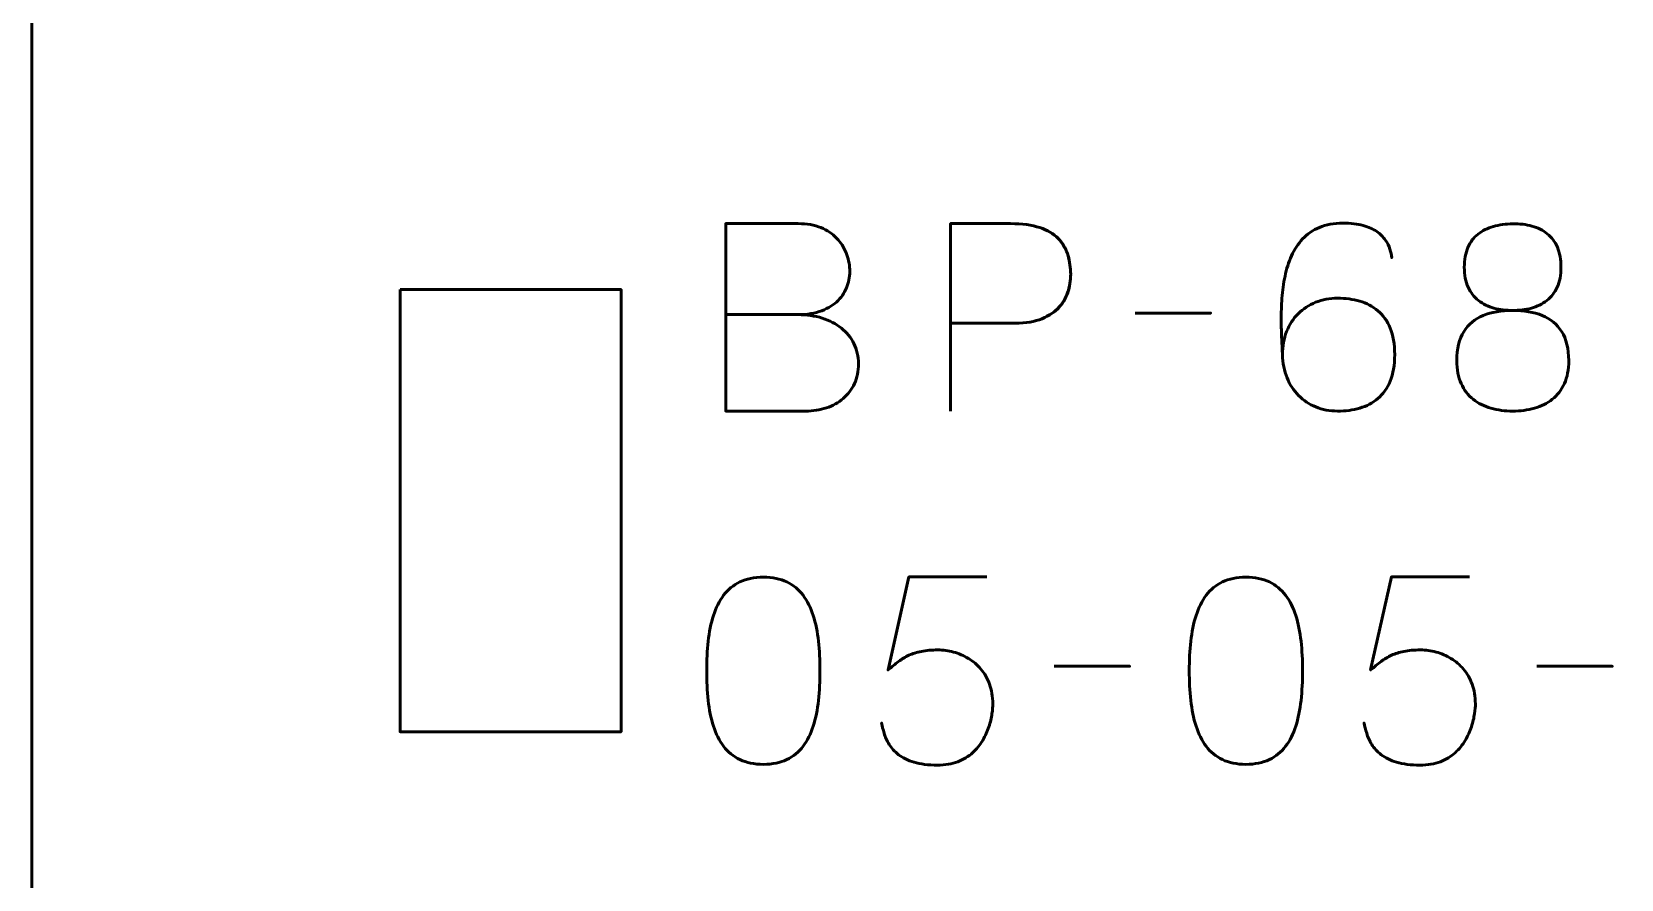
# Model space of a CAD drawing. Header units: centimetres. Extents: x -35.2 to 14.2, y -19.5 to -10.2.
# Drawn here: x -35.15 to -32.992, y -18.35 to -17.2 of the extents above; entities that cross this region are included whole.
import ezdxf

# ---------------------------------------------------------------- set-up
doc = ezdxf.new("R2010")
doc.units = ezdxf.units.CM
doc.header["$MEASUREMENT"] = 0
doc.layers.add('Layer 1', color=7, linetype='Continuous')

msp = doc.modelspace()

# ---------------------------------------------------------------- linework, layer by layer
at = {"layer": 'Layer 1', "lineweight": 53}
for centre, major_axis in [((-30.50001, -14.85001), (0, 3.35)), ((-30.5, -14.85), (0, 3))]:
    msp.add_ellipse(centre, major_axis=major_axis, ratio=1, dxfattribs=at)
for points, knots in [([(-34.64995, -10.19995), (-34.64995, -10.19995), (-26.35005, -10.19995), (-26.35005, -10.19995), (-26.35005, -10.19995), (-26.07305, -10.19995), (-25.84995, -10.42305), (-25.84995, -10.70005), (-25.84995, -10.70005), (-25.84995, -10.70005), (-25.84995, -18.99995), (-25.84995, -18.99995), (-25.84995, -18.99995), (-25.84995, -19.27695), (-26.07305, -19.50005), (-26.35005, -19.50005), (-26.35005, -19.50005), (-26.35005, -19.50005), (-34.64995, -19.50005), (-34.64995, -19.50005), (-34.64995, -19.50005), (-34.92695, -19.50005), (-35.15005, -19.27695), (-35.15005, -18.99995), (-35.15005, -18.99995), (-35.15005, -18.99995), (-35.15005, -10.70005), (-35.15005, -10.70005), (-35.15005, -10.70005), (-35.15005, -10.42305), (-34.92695, -10.19995), (-34.64995, -10.19995)], [0, 0, 0, 0, 0.125, 0.125, 0.125, 0.125, 0.25, 0.25, 0.25, 0.25, 0.375, 0.375, 0.375, 0.375, 0.5, 0.5, 0.5, 0.5, 0.625, 0.625, 0.625, 0.625, 0.75, 0.75, 0.75, 0.75, 0.875, 0.875, 0.875, 0.875, 1, 1, 1, 1]), ([(-34.64995, -17.55), (-34.64995, -17.55), (-34.34995, -17.55), (-34.34995, -17.55), (-34.34995, -17.55), (-34.34995, -17.55), (-34.34995, -18.15), (-34.34995, -18.15), (-34.34995, -18.15), (-34.34995, -18.15), (-34.64995, -18.15), (-34.64995, -18.15), (-34.64995, -18.15), (-34.64995, -18.15), (-34.64995, -17.55), (-34.64995, -17.55)], [0, 0, 0, 0, 0.25, 0.25, 0.25, 0.25, 0.5, 0.5, 0.5, 0.5, 0.75, 0.75, 0.75, 0.75, 1, 1, 1, 1])]:
    msp.add_open_spline(points, degree=3, knots=knots, dxfattribs=at)
at = {"layer": 'Layer 1', "color": 5, "lineweight": 53}
for points, knots in [([(-34.20787, -17.58389), (-34.20787, -17.58389), (-34.11015, -17.58389), (-34.11015, -17.58389), (-34.11015, -17.58389), (-34.09745, -17.58383), (-34.08663, -17.58207), (-34.07752, -17.5786), (-34.07752, -17.5786), (-34.06846, -17.57519), (-34.06111, -17.57054), (-34.05541, -17.56472), (-34.05541, -17.56472), (-34.04971, -17.5589), (-34.04559, -17.55231), (-34.043, -17.54502), (-34.043, -17.54502), (-34.04048, -17.53779), (-34.0393, -17.53027), (-34.03959, -17.5225), (-34.03959, -17.5225), (-34.03995, -17.51474), (-34.04159, -17.50722), (-34.04453, -17.49987), (-34.04453, -17.49987), (-34.04741, -17.49252), (-34.05176, -17.48587), (-34.05747, -17.47994), (-34.05747, -17.47994), (-34.06317, -17.474), (-34.07029, -17.46929), (-34.07893, -17.46582), (-34.07893, -17.46582), (-34.08757, -17.4623), (-34.09774, -17.46047), (-34.10944, -17.46042), (-34.10944, -17.46042), (-34.10944, -17.46042), (-34.20787, -17.46042), (-34.20787, -17.46042), (-34.20787, -17.46042), (-34.20787, -17.46042), (-34.20787, -17.71477), (-34.20787, -17.71477), (-34.20787, -17.71477), (-34.20787, -17.71477), (-34.09957, -17.71477), (-34.09957, -17.71477), (-34.09957, -17.71477), (-34.08945, -17.71477), (-34.08005, -17.7133), (-34.07134, -17.71042), (-34.07134, -17.71042), (-34.06264, -17.70748), (-34.05506, -17.7033), (-34.04847, -17.69772), (-34.04847, -17.69772), (-34.04195, -17.69219), (-34.03683, -17.68549), (-34.03318, -17.67755), (-34.03318, -17.67755), (-34.02954, -17.66961), (-34.02766, -17.66062), (-34.0276, -17.65056), (-34.0276, -17.65056), (-34.02783, -17.64045), (-34.02995, -17.63134), (-34.03401, -17.62316), (-34.03401, -17.62316), (-34.03806, -17.61499), (-34.04371, -17.608), (-34.051, -17.60212), (-34.051, -17.60212), (-34.05829, -17.59629), (-34.06699, -17.59177), (-34.07699, -17.58865), (-34.07699, -17.58865), (-34.08698, -17.58553), (-34.09804, -17.58395), (-34.11015, -17.58389), (-34.11015, -17.58389), (-34.09804, -17.58395), (-34.08698, -17.58553), (-34.07699, -17.58865), (-34.07699, -17.58865), (-34.06699, -17.59177), (-34.05829, -17.59629), (-34.051, -17.60212), (-34.051, -17.60212), (-34.04371, -17.608), (-34.03806, -17.61499), (-34.03401, -17.62316), (-34.03401, -17.62316), (-34.02995, -17.63134), (-34.02783, -17.64045), (-34.0276, -17.65056), (-34.0276, -17.65056), (-34.02766, -17.66062), (-34.02954, -17.66961), (-34.03318, -17.67755), (-34.03318, -17.67755), (-34.03683, -17.68549), (-34.04195, -17.69219), (-34.04847, -17.69772), (-34.04847, -17.69772), (-34.05506, -17.7033), (-34.06264, -17.70748), (-34.07134, -17.71042), (-34.07134, -17.71042), (-34.08005, -17.7133), (-34.08945, -17.71477), (-34.09957, -17.71477), (-34.09957, -17.71477), (-34.09957, -17.71477), (-34.20787, -17.71477), (-34.20787, -17.71477), (-34.20787, -17.71477), (-34.20787, -17.71477), (-34.20787, -17.46042), (-34.20787, -17.46042), (-34.20787, -17.46042), (-34.20787, -17.46042), (-34.10944, -17.46042), (-34.10944, -17.46042), (-34.10944, -17.46042), (-34.09774, -17.46047), (-34.08757, -17.4623), (-34.07893, -17.46582), (-34.07893, -17.46582), (-34.07029, -17.46929), (-34.06317, -17.474), (-34.05747, -17.47994), (-34.05747, -17.47994), (-34.05176, -17.48587), (-34.04741, -17.49252), (-34.04453, -17.49987), (-34.04453, -17.49987), (-34.04159, -17.50722), (-34.03995, -17.51474), (-34.03959, -17.5225), (-34.03959, -17.5225), (-34.0393, -17.53027), (-34.04048, -17.53779), (-34.043, -17.54502), (-34.043, -17.54502), (-34.04559, -17.55231), (-34.04971, -17.5589), (-34.05541, -17.56472), (-34.05541, -17.56472), (-34.06111, -17.57054), (-34.06846, -17.57519), (-34.07752, -17.5786), (-34.07752, -17.5786), (-34.08663, -17.58207), (-34.09745, -17.58383), (-34.11015, -17.58389), (-34.11015, -17.58389), (-34.11015, -17.58389), (-34.20787, -17.58389), (-34.20787, -17.58389)], [0, 0, 0, 0, 0.025, 0.025, 0.025, 0.025, 0.05, 0.05, 0.05, 0.05, 0.075, 0.075, 0.075, 0.075, 0.1, 0.1, 0.1, 0.1, 0.125, 0.125, 0.125, 0.125, 0.15, 0.15, 0.15, 0.15, 0.175, 0.175, 0.175, 0.175, 0.2, 0.2, 0.2, 0.2, 0.225, 0.225, 0.225, 0.225, 0.25, 0.25, 0.25, 0.25, 0.275, 0.275, 0.275, 0.275, 0.3, 0.3, 0.3, 0.3, 0.325, 0.325, 0.325, 0.325, 0.35, 0.35, 0.35, 0.35, 0.375, 0.375, 0.375, 0.375, 0.4, 0.4, 0.4, 0.4, 0.425, 0.425, 0.425, 0.425, 0.45, 0.45, 0.45, 0.45, 0.475, 0.475, 0.475, 0.475, 0.5, 0.5, 0.5, 0.5, 0.525, 0.525, 0.525, 0.525, 0.55, 0.55, 0.55, 0.55, 0.575, 0.575, 0.575, 0.575, 0.6, 0.6, 0.6, 0.6, 0.625, 0.625, 0.625, 0.625, 0.65, 0.65, 0.65, 0.65, 0.675, 0.675, 0.675, 0.675, 0.7, 0.7, 0.7, 0.7, 0.725, 0.725, 0.725, 0.725, 0.75, 0.75, 0.75, 0.75, 0.775, 0.775, 0.775, 0.775, 0.8, 0.8, 0.8, 0.8, 0.825, 0.825, 0.825, 0.825, 0.85, 0.85, 0.85, 0.85, 0.875, 0.875, 0.875, 0.875, 0.9, 0.9, 0.9, 0.9, 0.925, 0.925, 0.925, 0.925, 0.95, 0.95, 0.95, 0.95, 0.975, 0.975, 0.975, 0.975, 1, 1, 1, 1]), ([(-33.90272, -17.71477), (-33.90272, -17.71477), (-33.90272, -17.46042), (-33.90272, -17.46042), (-33.90272, -17.46042), (-33.90272, -17.46042), (-33.82158, -17.46042), (-33.82158, -17.46042), (-33.82158, -17.46042), (-33.80535, -17.46047), (-33.79201, -17.4623), (-33.78148, -17.46582), (-33.78148, -17.46582), (-33.77101, -17.46929), (-33.76278, -17.47412), (-33.75684, -17.48023), (-33.75684, -17.48023), (-33.75091, -17.48629), (-33.74667, -17.49322), (-33.74409, -17.50104), (-33.74409, -17.50104), (-33.74156, -17.50886), (-33.74009, -17.51704), (-33.73974, -17.52568), (-33.73974, -17.52568), (-33.73932, -17.53432), (-33.74032, -17.54279), (-33.74267, -17.55102), (-33.74267, -17.55102), (-33.74509, -17.55925), (-33.74914, -17.56672), (-33.75496, -17.57342), (-33.75496, -17.57342), (-33.76073, -17.58013), (-33.76855, -17.58548), (-33.77836, -17.58942), (-33.77836, -17.58942), (-33.78818, -17.59341), (-33.80035, -17.59541), (-33.81488, -17.59553), (-33.81488, -17.59553), (-33.81488, -17.59553), (-33.90272, -17.59553), (-33.90272, -17.59553), (-33.90272, -17.59553), (-33.90272, -17.59553), (-33.81488, -17.59553), (-33.81488, -17.59553), (-33.81488, -17.59553), (-33.80065, -17.59541), (-33.7886, -17.59341), (-33.77883, -17.58942), (-33.77883, -17.58942), (-33.76902, -17.58548), (-33.7612, -17.58013), (-33.75532, -17.57342), (-33.75532, -17.57342), (-33.7495, -17.56672), (-33.74532, -17.55925), (-33.74285, -17.55102), (-33.74285, -17.55102), (-33.74038, -17.54279), (-33.73932, -17.53432), (-33.73974, -17.52568), (-33.73974, -17.52568), (-33.74009, -17.51704), (-33.74156, -17.50886), (-33.7442, -17.50104), (-33.7442, -17.50104), (-33.74679, -17.49322), (-33.75114, -17.48629), (-33.75708, -17.48023), (-33.75708, -17.48023), (-33.76308, -17.47412), (-33.77131, -17.46929), (-33.78177, -17.46582), (-33.78177, -17.46582), (-33.7923, -17.4623), (-33.80553, -17.46047), (-33.82158, -17.46042), (-33.82158, -17.46042), (-33.82158, -17.46042), (-33.90272, -17.46042), (-33.90272, -17.46042), (-33.90272, -17.46042), (-33.90272, -17.46042), (-33.90272, -17.71477), (-33.90272, -17.71477)], [0, 0, 0, 0, 0.0454545, 0.0454545, 0.0454545, 0.0454545, 0.0909091, 0.0909091, 0.0909091, 0.0909091, 0.1363636, 0.1363636, 0.1363636, 0.1363636, 0.1818182, 0.1818182, 0.1818182, 0.1818182, 0.2272727, 0.2272727, 0.2272727, 0.2272727, 0.2727273, 0.2727273, 0.2727273, 0.2727273, 0.3181818, 0.3181818, 0.3181818, 0.3181818, 0.3636364, 0.3636364, 0.3636364, 0.3636364, 0.4090909, 0.4090909, 0.4090909, 0.4090909, 0.4545455, 0.4545455, 0.4545455, 0.4545455, 0.5, 0.5, 0.5, 0.5, 0.5454545, 0.5454545, 0.5454545, 0.5454545, 0.5909091, 0.5909091, 0.5909091, 0.5909091, 0.6363636, 0.6363636, 0.6363636, 0.6363636, 0.6818182, 0.6818182, 0.6818182, 0.6818182, 0.7272727, 0.7272727, 0.7272727, 0.7272727, 0.7727273, 0.7727273, 0.7727273, 0.7727273, 0.8181818, 0.8181818, 0.8181818, 0.8181818, 0.8636364, 0.8636364, 0.8636364, 0.8636364, 0.9090909, 0.9090909, 0.9090909, 0.9090909, 0.9545455, 0.9545455, 0.9545455, 0.9545455, 1, 1, 1, 1]), ([(-33.45222, -17.63822), (-33.45216, -17.62669), (-33.45028, -17.61629), (-33.44652, -17.60688), (-33.44652, -17.60688), (-33.44281, -17.59753), (-33.43758, -17.58947), (-33.43082, -17.58271), (-33.43082, -17.58271), (-33.42411, -17.57601), (-33.41618, -17.57084), (-33.40712, -17.56719), (-33.40712, -17.56719), (-33.39807, -17.56354), (-33.38813, -17.56172), (-33.37743, -17.56166), (-33.37743, -17.56166), (-33.36667, -17.5616), (-33.35662, -17.56296), (-33.34727, -17.56566), (-33.34727, -17.56566), (-33.33792, -17.56831), (-33.32975, -17.57266), (-33.32263, -17.57866), (-33.32263, -17.57866), (-33.31552, -17.58459), (-33.30993, -17.59247), (-33.30593, -17.60229), (-33.30593, -17.60229), (-33.30193, -17.61211), (-33.29988, -17.62405), (-33.29982, -17.63822), (-33.29982, -17.63822), (-33.29988, -17.65239), (-33.30193, -17.66432), (-33.30593, -17.67414), (-33.30593, -17.67414), (-33.30993, -17.68396), (-33.31552, -17.69184), (-33.32263, -17.69778), (-33.32263, -17.69778), (-33.32975, -17.70378), (-33.33792, -17.70813), (-33.34727, -17.71077), (-33.34727, -17.71077), (-33.35662, -17.71348), (-33.36667, -17.71483), (-33.37743, -17.71477), (-33.37743, -17.71477), (-33.38813, -17.71471), (-33.39795, -17.71289), (-33.40695, -17.70924), (-33.40695, -17.70924), (-33.41588, -17.7056), (-33.42364, -17.70042), (-33.43029, -17.69366), (-33.43029, -17.69366), (-33.43693, -17.68696), (-33.44216, -17.6789), (-33.44593, -17.6695), (-33.44593, -17.6695), (-33.44975, -17.66015), (-33.45181, -17.64974), (-33.45222, -17.63822), (-33.45222, -17.63822), (-33.45245, -17.6324), (-33.45275, -17.62546), (-33.45316, -17.6174), (-33.45316, -17.6174), (-33.45357, -17.60929), (-33.45381, -17.60047), (-33.45387, -17.591), (-33.45387, -17.591), (-33.45392, -17.58148), (-33.45363, -17.57166), (-33.45287, -17.5616), (-33.45287, -17.5616), (-33.45216, -17.55149), (-33.45075, -17.54156), (-33.44869, -17.53174), (-33.44869, -17.53174), (-33.44663, -17.52198), (-33.44369, -17.51274), (-33.43981, -17.5041), (-33.43981, -17.5041), (-33.43593, -17.49546), (-33.43093, -17.48781), (-33.42476, -17.48117), (-33.42476, -17.48117), (-33.41853, -17.47453), (-33.41094, -17.46929), (-33.40195, -17.46547), (-33.40195, -17.46547), (-33.39295, -17.46171), (-33.38231, -17.45977), (-33.37002, -17.45971), (-33.37002, -17.45971), (-33.35932, -17.45977), (-33.35027, -17.46083), (-33.34274, -17.46289), (-33.34274, -17.46289), (-33.33521, -17.46494), (-33.32904, -17.46771), (-33.3241, -17.47112), (-33.3241, -17.47112), (-33.31922, -17.47459), (-33.31534, -17.47835), (-33.31252, -17.48252), (-33.31252, -17.48252), (-33.3097, -17.48664), (-33.30758, -17.49081), (-33.30629, -17.49499), (-33.30629, -17.49499), (-33.30493, -17.49916), (-33.30405, -17.50304), (-33.3037, -17.50663), (-33.3037, -17.50663), (-33.30405, -17.50304), (-33.30493, -17.49916), (-33.30629, -17.49499), (-33.30629, -17.49499), (-33.30758, -17.49081), (-33.3097, -17.48664), (-33.31252, -17.48252), (-33.31252, -17.48252), (-33.31534, -17.47835), (-33.31922, -17.47459), (-33.3241, -17.47112), (-33.3241, -17.47112), (-33.32904, -17.46771), (-33.33521, -17.46494), (-33.34274, -17.46289), (-33.34274, -17.46289), (-33.35027, -17.46083), (-33.35932, -17.45977), (-33.37002, -17.45971), (-33.37002, -17.45971), (-33.38231, -17.45977), (-33.39295, -17.46171), (-33.40195, -17.46547), (-33.40195, -17.46547), (-33.41094, -17.46929), (-33.41853, -17.47453), (-33.42476, -17.48117), (-33.42476, -17.48117), (-33.43093, -17.48781), (-33.43593, -17.49546), (-33.43981, -17.5041), (-33.43981, -17.5041), (-33.44369, -17.51274), (-33.44663, -17.52198), (-33.44869, -17.53174), (-33.44869, -17.53174), (-33.45075, -17.54156), (-33.45216, -17.55149), (-33.45287, -17.5616), (-33.45287, -17.5616), (-33.45363, -17.57166), (-33.45392, -17.58148), (-33.45387, -17.591), (-33.45387, -17.591), (-33.45381, -17.60047), (-33.45357, -17.60929), (-33.45316, -17.6174), (-33.45316, -17.6174), (-33.45275, -17.62546), (-33.45245, -17.6324), (-33.45222, -17.63822), (-33.45222, -17.63822), (-33.45181, -17.64974), (-33.44975, -17.66015), (-33.44593, -17.6695), (-33.44593, -17.6695), (-33.44216, -17.6789), (-33.43693, -17.68696), (-33.43029, -17.69366), (-33.43029, -17.69366), (-33.42364, -17.70042), (-33.41588, -17.7056), (-33.40695, -17.70924), (-33.40695, -17.70924), (-33.39795, -17.71289), (-33.38813, -17.71471), (-33.37743, -17.71477), (-33.37743, -17.71477), (-33.36667, -17.71483), (-33.35662, -17.71348), (-33.34727, -17.71077), (-33.34727, -17.71077), (-33.33792, -17.70813), (-33.32975, -17.70378), (-33.32263, -17.69778), (-33.32263, -17.69778), (-33.31552, -17.69184), (-33.30993, -17.68396), (-33.30593, -17.67414), (-33.30593, -17.67414), (-33.30193, -17.66432), (-33.29988, -17.65239), (-33.29982, -17.63822), (-33.29982, -17.63822), (-33.29988, -17.62405), (-33.30193, -17.61211), (-33.30593, -17.60229), (-33.30593, -17.60229), (-33.30993, -17.59247), (-33.31552, -17.58459), (-33.32263, -17.57866), (-33.32263, -17.57866), (-33.32975, -17.57266), (-33.33792, -17.56831), (-33.34727, -17.56566), (-33.34727, -17.56566), (-33.35662, -17.56296), (-33.36667, -17.5616), (-33.37743, -17.56166), (-33.37743, -17.56166), (-33.38813, -17.56172), (-33.39807, -17.56354), (-33.40712, -17.56719), (-33.40712, -17.56719), (-33.41618, -17.57084), (-33.42411, -17.57601), (-33.43082, -17.58271), (-33.43082, -17.58271), (-33.43758, -17.58947), (-33.44281, -17.59753), (-33.44652, -17.60688), (-33.44652, -17.60688), (-33.45028, -17.61629), (-33.45216, -17.62669), (-33.45222, -17.63822)], [0, 0, 0, 0, 0.0172414, 0.0172414, 0.0172414, 0.0172414, 0.0344828, 0.0344828, 0.0344828, 0.0344828, 0.0517241, 0.0517241, 0.0517241, 0.0517241, 0.0689655, 0.0689655, 0.0689655, 0.0689655, 0.0862069, 0.0862069, 0.0862069, 0.0862069, 0.1034483, 0.1034483, 0.1034483, 0.1034483, 0.1206897, 0.1206897, 0.1206897, 0.1206897, 0.137931, 0.137931, 0.137931, 0.137931, 0.1551724, 0.1551724, 0.1551724, 0.1551724, 0.1724138, 0.1724138, 0.1724138, 0.1724138, 0.1896552, 0.1896552, 0.1896552, 0.1896552, 0.2068966, 0.2068966, 0.2068966, 0.2068966, 0.2241379, 0.2241379, 0.2241379, 0.2241379, 0.2413793, 0.2413793, 0.2413793, 0.2413793, 0.2586207, 0.2586207, 0.2586207, 0.2586207, 0.2758621, 0.2758621, 0.2758621, 0.2758621, 0.2931034, 0.2931034, 0.2931034, 0.2931034, 0.3103448, 0.3103448, 0.3103448, 0.3103448, 0.3275862, 0.3275862, 0.3275862, 0.3275862, 0.3448276, 0.3448276, 0.3448276, 0.3448276, 0.362069, 0.362069, 0.362069, 0.362069, 0.3793103, 0.3793103, 0.3793103, 0.3793103, 0.3965517, 0.3965517, 0.3965517, 0.3965517, 0.4137931, 0.4137931, 0.4137931, 0.4137931, 0.4310345, 0.4310345, 0.4310345, 0.4310345, 0.4482759, 0.4482759, 0.4482759, 0.4482759, 0.4655172, 0.4655172, 0.4655172, 0.4655172, 0.4827586, 0.4827586, 0.4827586, 0.4827586, 0.5, 0.5, 0.5, 0.5, 0.5172414, 0.5172414, 0.5172414, 0.5172414, 0.5344828, 0.5344828, 0.5344828, 0.5344828, 0.5517241, 0.5517241, 0.5517241, 0.5517241, 0.5689655, 0.5689655, 0.5689655, 0.5689655, 0.5862069, 0.5862069, 0.5862069, 0.5862069, 0.6034483, 0.6034483, 0.6034483, 0.6034483, 0.6206897, 0.6206897, 0.6206897, 0.6206897, 0.637931, 0.637931, 0.637931, 0.637931, 0.6551724, 0.6551724, 0.6551724, 0.6551724, 0.6724138, 0.6724138, 0.6724138, 0.6724138, 0.6896552, 0.6896552, 0.6896552, 0.6896552, 0.7068966, 0.7068966, 0.7068966, 0.7068966, 0.7241379, 0.7241379, 0.7241379, 0.7241379, 0.7413793, 0.7413793, 0.7413793, 0.7413793, 0.7586207, 0.7586207, 0.7586207, 0.7586207, 0.7758621, 0.7758621, 0.7758621, 0.7758621, 0.7931034, 0.7931034, 0.7931034, 0.7931034, 0.8103448, 0.8103448, 0.8103448, 0.8103448, 0.8275862, 0.8275862, 0.8275862, 0.8275862, 0.8448276, 0.8448276, 0.8448276, 0.8448276, 0.862069, 0.862069, 0.862069, 0.862069, 0.8793103, 0.8793103, 0.8793103, 0.8793103, 0.8965517, 0.8965517, 0.8965517, 0.8965517, 0.9137931, 0.9137931, 0.9137931, 0.9137931, 0.9310345, 0.9310345, 0.9310345, 0.9310345, 0.9482759, 0.9482759, 0.9482759, 0.9482759, 0.9655172, 0.9655172, 0.9655172, 0.9655172, 0.9827586, 0.9827586, 0.9827586, 0.9827586, 1, 1, 1, 1]), ([(-33.13965, -17.57824), (-33.1306, -17.57824), (-33.12213, -17.57719), (-33.11419, -17.57507), (-33.11419, -17.57507), (-33.10631, -17.57289), (-33.09938, -17.56948), (-33.09332, -17.56484), (-33.09332, -17.56484), (-33.08732, -17.56019), (-33.08262, -17.55414), (-33.07921, -17.54667), (-33.07921, -17.54667), (-33.0758, -17.53926), (-33.07409, -17.53027), (-33.07403, -17.51968), (-33.07403, -17.51968), (-33.07409, -17.5091), (-33.07574, -17.50004), (-33.07897, -17.49252), (-33.07897, -17.49252), (-33.08221, -17.48499), (-33.08679, -17.47882), (-33.09267, -17.47406), (-33.09267, -17.47406), (-33.09855, -17.46935), (-33.10549, -17.46588), (-33.11349, -17.46371), (-33.11349, -17.46371), (-33.12143, -17.46153), (-33.13019, -17.46059), (-33.13965, -17.46077), (-33.13965, -17.46077), (-33.14912, -17.46089), (-33.15788, -17.46212), (-33.16582, -17.4643), (-33.16582, -17.4643), (-33.17381, -17.46653), (-33.18075, -17.46994), (-33.18663, -17.47459), (-33.18663, -17.47459), (-33.19251, -17.47923), (-33.1971, -17.48529), (-33.20033, -17.49269), (-33.20033, -17.49269), (-33.20356, -17.50016), (-33.20521, -17.5091), (-33.20527, -17.51968), (-33.20527, -17.51968), (-33.20521, -17.53027), (-33.20351, -17.53926), (-33.2001, -17.54667), (-33.2001, -17.54667), (-33.19668, -17.55414), (-33.19198, -17.56019), (-33.18593, -17.56484), (-33.18593, -17.56484), (-33.17993, -17.56948), (-33.17299, -17.57289), (-33.16511, -17.57507), (-33.16511, -17.57507), (-33.15717, -17.57719), (-33.14871, -17.57824), (-33.13965, -17.57824)], [0, 0, 0, 0, 0.0625, 0.0625, 0.0625, 0.0625, 0.125, 0.125, 0.125, 0.125, 0.1875, 0.1875, 0.1875, 0.1875, 0.25, 0.25, 0.25, 0.25, 0.3125, 0.3125, 0.3125, 0.3125, 0.375, 0.375, 0.375, 0.375, 0.4375, 0.4375, 0.4375, 0.4375, 0.5, 0.5, 0.5, 0.5, 0.5625, 0.5625, 0.5625, 0.5625, 0.625, 0.625, 0.625, 0.625, 0.6875, 0.6875, 0.6875, 0.6875, 0.75, 0.75, 0.75, 0.75, 0.8125, 0.8125, 0.8125, 0.8125, 0.875, 0.875, 0.875, 0.875, 0.9375, 0.9375, 0.9375, 0.9375, 1, 1, 1, 1]), ([(-33.13965, -17.57824), (-33.1306, -17.57824), (-33.12213, -17.57719), (-33.11419, -17.57507), (-33.11419, -17.57507), (-33.10631, -17.57289), (-33.09938, -17.56948), (-33.09332, -17.56484), (-33.09332, -17.56484), (-33.08732, -17.56019), (-33.08262, -17.55414), (-33.07921, -17.54667), (-33.07921, -17.54667), (-33.0758, -17.53926), (-33.07409, -17.53027), (-33.07403, -17.51968), (-33.07403, -17.51968), (-33.07409, -17.5091), (-33.07574, -17.50004), (-33.07897, -17.49252), (-33.07897, -17.49252), (-33.08221, -17.48499), (-33.08679, -17.47882), (-33.09267, -17.47406), (-33.09267, -17.47406), (-33.09855, -17.46935), (-33.10549, -17.46588), (-33.11349, -17.46371), (-33.11349, -17.46371), (-33.12143, -17.46153), (-33.13019, -17.46059), (-33.13965, -17.46077), (-33.13965, -17.46077), (-33.14912, -17.46089), (-33.15788, -17.46212), (-33.16582, -17.4643), (-33.16582, -17.4643), (-33.17381, -17.46653), (-33.18075, -17.46994), (-33.18663, -17.47459), (-33.18663, -17.47459), (-33.19251, -17.47923), (-33.1971, -17.48529), (-33.20033, -17.49269), (-33.20033, -17.49269), (-33.20356, -17.50016), (-33.20521, -17.5091), (-33.20527, -17.51968), (-33.20527, -17.51968), (-33.20521, -17.53027), (-33.20351, -17.53926), (-33.2001, -17.54667), (-33.2001, -17.54667), (-33.19668, -17.55414), (-33.19198, -17.56019), (-33.18593, -17.56484), (-33.18593, -17.56484), (-33.17993, -17.56948), (-33.17299, -17.57289), (-33.16511, -17.57507), (-33.16511, -17.57507), (-33.15717, -17.57719), (-33.14871, -17.57824), (-33.13965, -17.57824)], [0, 0, 0, 0, 0.0625, 0.0625, 0.0625, 0.0625, 0.125, 0.125, 0.125, 0.125, 0.1875, 0.1875, 0.1875, 0.1875, 0.25, 0.25, 0.25, 0.25, 0.3125, 0.3125, 0.3125, 0.3125, 0.375, 0.375, 0.375, 0.375, 0.4375, 0.4375, 0.4375, 0.4375, 0.5, 0.5, 0.5, 0.5, 0.5625, 0.5625, 0.5625, 0.5625, 0.625, 0.625, 0.625, 0.625, 0.6875, 0.6875, 0.6875, 0.6875, 0.75, 0.75, 0.75, 0.75, 0.8125, 0.8125, 0.8125, 0.8125, 0.875, 0.875, 0.875, 0.875, 0.9375, 0.9375, 0.9375, 0.9375, 1, 1, 1, 1]), ([(-33.65225, -17.58177), (-33.65225, -17.58177), (-33.54959, -17.58177), (-33.54959, -17.58177), (-33.54959, -17.58177), (-33.54959, -17.58177), (-33.65225, -17.58177), (-33.65225, -17.58177)], [0, 0, 0, 0, 0.5, 0.5, 0.5, 0.5, 1, 1, 1, 1]), ([(-33.13965, -17.71477), (-33.12907, -17.71477), (-33.11919, -17.71354), (-33.11002, -17.71095), (-33.11002, -17.71095), (-33.10085, -17.70836), (-33.09279, -17.7043), (-33.08579, -17.69878), (-33.08579, -17.69878), (-33.07886, -17.69331), (-33.07339, -17.68625), (-33.06945, -17.67755), (-33.06945, -17.67755), (-33.06551, -17.66891), (-33.06351, -17.6585), (-33.06345, -17.64633), (-33.06345, -17.64633), (-33.06357, -17.63016), (-33.06674, -17.61705), (-33.07304, -17.60705), (-33.07304, -17.60705), (-33.07933, -17.597), (-33.08815, -17.58971), (-33.09949, -17.58506), (-33.09949, -17.58506), (-33.1109, -17.58048), (-33.12425, -17.57819), (-33.13965, -17.57824), (-33.13965, -17.57824), (-33.155, -17.57819), (-33.1684, -17.58048), (-33.17969, -17.58506), (-33.17969, -17.58506), (-33.19104, -17.58971), (-33.1998, -17.597), (-33.20603, -17.60705), (-33.20603, -17.60705), (-33.21227, -17.61705), (-33.21544, -17.63016), (-33.2155, -17.64633), (-33.2155, -17.64633), (-33.21544, -17.6585), (-33.21344, -17.66891), (-33.2095, -17.67755), (-33.2095, -17.67755), (-33.20556, -17.68625), (-33.20015, -17.69331), (-33.19316, -17.69878), (-33.19316, -17.69878), (-33.18622, -17.7043), (-33.17822, -17.70836), (-33.16905, -17.71095), (-33.16905, -17.71095), (-33.15994, -17.71354), (-33.15012, -17.71477), (-33.13965, -17.71477)], [0, 0, 0, 0, 0.0714286, 0.0714286, 0.0714286, 0.0714286, 0.1428571, 0.1428571, 0.1428571, 0.1428571, 0.2142857, 0.2142857, 0.2142857, 0.2142857, 0.2857143, 0.2857143, 0.2857143, 0.2857143, 0.3571429, 0.3571429, 0.3571429, 0.3571429, 0.4285714, 0.4285714, 0.4285714, 0.4285714, 0.5, 0.5, 0.5, 0.5, 0.5714286, 0.5714286, 0.5714286, 0.5714286, 0.6428571, 0.6428571, 0.6428571, 0.6428571, 0.7142857, 0.7142857, 0.7142857, 0.7142857, 0.7857143, 0.7857143, 0.7857143, 0.7857143, 0.8571429, 0.8571429, 0.8571429, 0.8571429, 0.9285714, 0.9285714, 0.9285714, 0.9285714, 1, 1, 1, 1]), ([(-33.13965, -17.71477), (-33.12907, -17.71477), (-33.11919, -17.71354), (-33.11002, -17.71095), (-33.11002, -17.71095), (-33.10085, -17.70836), (-33.09279, -17.7043), (-33.08579, -17.69878), (-33.08579, -17.69878), (-33.07886, -17.69331), (-33.07339, -17.68625), (-33.06945, -17.67755), (-33.06945, -17.67755), (-33.06551, -17.66891), (-33.06351, -17.6585), (-33.06345, -17.64633), (-33.06345, -17.64633), (-33.06357, -17.63016), (-33.06674, -17.61705), (-33.07304, -17.60705), (-33.07304, -17.60705), (-33.07933, -17.597), (-33.08815, -17.58971), (-33.09949, -17.58506), (-33.09949, -17.58506), (-33.1109, -17.58048), (-33.12425, -17.57819), (-33.13965, -17.57824), (-33.13965, -17.57824), (-33.155, -17.57819), (-33.1684, -17.58048), (-33.17969, -17.58506), (-33.17969, -17.58506), (-33.19104, -17.58971), (-33.1998, -17.597), (-33.20603, -17.60705), (-33.20603, -17.60705), (-33.21227, -17.61705), (-33.21544, -17.63016), (-33.2155, -17.64633), (-33.2155, -17.64633), (-33.21544, -17.6585), (-33.21344, -17.66891), (-33.2095, -17.67755), (-33.2095, -17.67755), (-33.20556, -17.68625), (-33.20015, -17.69331), (-33.19316, -17.69878), (-33.19316, -17.69878), (-33.18622, -17.7043), (-33.17822, -17.70836), (-33.16905, -17.71095), (-33.16905, -17.71095), (-33.15994, -17.71354), (-33.15012, -17.71477), (-33.13965, -17.71477)], [0, 0, 0, 0, 0.0714286, 0.0714286, 0.0714286, 0.0714286, 0.1428571, 0.1428571, 0.1428571, 0.1428571, 0.2142857, 0.2142857, 0.2142857, 0.2142857, 0.2857143, 0.2857143, 0.2857143, 0.2857143, 0.3571429, 0.3571429, 0.3571429, 0.3571429, 0.4285714, 0.4285714, 0.4285714, 0.4285714, 0.5, 0.5, 0.5, 0.5, 0.5714286, 0.5714286, 0.5714286, 0.5714286, 0.6428571, 0.6428571, 0.6428571, 0.6428571, 0.7142857, 0.7142857, 0.7142857, 0.7142857, 0.7857143, 0.7857143, 0.7857143, 0.7857143, 0.8571429, 0.8571429, 0.8571429, 0.8571429, 0.9285714, 0.9285714, 0.9285714, 0.9285714, 1, 1, 1, 1]), ([(-34.15689, -18.19419), (-34.14455, -18.19413), (-34.1339, -18.19196), (-34.12503, -18.18772), (-34.12503, -18.18772), (-34.11621, -18.18349), (-34.10886, -18.17743), (-34.10298, -18.16973), (-34.10298, -18.16973), (-34.09716, -18.16197), (-34.09257, -18.1528), (-34.08916, -18.14221), (-34.08916, -18.14221), (-34.08581, -18.13163), (-34.0834, -18.12005), (-34.08205, -18.10735), (-34.08205, -18.10735), (-34.08063, -18.09465), (-34.07993, -18.0813), (-34.07999, -18.06719), (-34.07999, -18.06719), (-34.07993, -18.05314), (-34.08063, -18.03979), (-34.08205, -18.02715), (-34.08205, -18.02715), (-34.0834, -18.01451), (-34.08581, -18.00287), (-34.08916, -17.99228), (-34.08916, -17.99228), (-34.09257, -17.98176), (-34.09716, -17.97259), (-34.10298, -17.96477), (-34.10298, -17.96477), (-34.10886, -17.957), (-34.11621, -17.95095), (-34.12503, -17.94671), (-34.12503, -17.94671), (-34.1339, -17.94242), (-34.14455, -17.94025), (-34.15689, -17.94019), (-34.15689, -17.94019), (-34.16924, -17.94025), (-34.17988, -17.94242), (-34.18876, -17.94671), (-34.18876, -17.94671), (-34.19758, -17.95095), (-34.20493, -17.957), (-34.21081, -17.96477), (-34.21081, -17.96477), (-34.21663, -17.97259), (-34.22122, -17.98176), (-34.22463, -17.99228), (-34.22463, -17.99228), (-34.22798, -18.00287), (-34.23039, -18.01451), (-34.23174, -18.02715), (-34.23174, -18.02715), (-34.23315, -18.03979), (-34.23386, -18.05314), (-34.2338, -18.06719), (-34.2338, -18.06719), (-34.23386, -18.0813), (-34.23315, -18.09465), (-34.23174, -18.10735), (-34.23174, -18.10735), (-34.23039, -18.12005), (-34.22798, -18.13163), (-34.22463, -18.14221), (-34.22463, -18.14221), (-34.22122, -18.1528), (-34.21663, -18.16197), (-34.21081, -18.16973), (-34.21081, -18.16973), (-34.20493, -18.17743), (-34.19758, -18.18349), (-34.18876, -18.18772), (-34.18876, -18.18772), (-34.17988, -18.19196), (-34.16924, -18.19413), (-34.15689, -18.19419)], [0, 0, 0, 0, 0.05, 0.05, 0.05, 0.05, 0.1, 0.1, 0.1, 0.1, 0.15, 0.15, 0.15, 0.15, 0.2, 0.2, 0.2, 0.2, 0.25, 0.25, 0.25, 0.25, 0.3, 0.3, 0.3, 0.3, 0.35, 0.35, 0.35, 0.35, 0.4, 0.4, 0.4, 0.4, 0.45, 0.45, 0.45, 0.45, 0.5, 0.5, 0.5, 0.5, 0.55, 0.55, 0.55, 0.55, 0.6, 0.6, 0.6, 0.6, 0.65, 0.65, 0.65, 0.65, 0.7, 0.7, 0.7, 0.7, 0.75, 0.75, 0.75, 0.75, 0.8, 0.8, 0.8, 0.8, 0.85, 0.85, 0.85, 0.85, 0.9, 0.9, 0.9, 0.9, 0.95, 0.95, 0.95, 0.95, 1, 1, 1, 1]), ([(-34.15689, -18.19419), (-34.14455, -18.19413), (-34.1339, -18.19196), (-34.12503, -18.18772), (-34.12503, -18.18772), (-34.11621, -18.18349), (-34.10886, -18.17743), (-34.10298, -18.16973), (-34.10298, -18.16973), (-34.09716, -18.16197), (-34.09257, -18.1528), (-34.08916, -18.14221), (-34.08916, -18.14221), (-34.08581, -18.13163), (-34.0834, -18.12005), (-34.08205, -18.10735), (-34.08205, -18.10735), (-34.08063, -18.09465), (-34.07993, -18.0813), (-34.07999, -18.06719), (-34.07999, -18.06719), (-34.07993, -18.05314), (-34.08063, -18.03979), (-34.08205, -18.02715), (-34.08205, -18.02715), (-34.0834, -18.01451), (-34.08581, -18.00287), (-34.08916, -17.99228), (-34.08916, -17.99228), (-34.09257, -17.98176), (-34.09716, -17.97259), (-34.10298, -17.96477), (-34.10298, -17.96477), (-34.10886, -17.957), (-34.11621, -17.95095), (-34.12503, -17.94671), (-34.12503, -17.94671), (-34.1339, -17.94242), (-34.14455, -17.94025), (-34.15689, -17.94019), (-34.15689, -17.94019), (-34.16924, -17.94025), (-34.17988, -17.94242), (-34.18876, -17.94671), (-34.18876, -17.94671), (-34.19758, -17.95095), (-34.20493, -17.957), (-34.21081, -17.96477), (-34.21081, -17.96477), (-34.21663, -17.97259), (-34.22122, -17.98176), (-34.22463, -17.99228), (-34.22463, -17.99228), (-34.22798, -18.00287), (-34.23039, -18.01451), (-34.23174, -18.02715), (-34.23174, -18.02715), (-34.23315, -18.03979), (-34.23386, -18.05314), (-34.2338, -18.06719), (-34.2338, -18.06719), (-34.23386, -18.0813), (-34.23315, -18.09465), (-34.23174, -18.10735), (-34.23174, -18.10735), (-34.23039, -18.12005), (-34.22798, -18.13163), (-34.22463, -18.14221), (-34.22463, -18.14221), (-34.22122, -18.1528), (-34.21663, -18.16197), (-34.21081, -18.16973), (-34.21081, -18.16973), (-34.20493, -18.17743), (-34.19758, -18.18349), (-34.18876, -18.18772), (-34.18876, -18.18772), (-34.17988, -18.19196), (-34.16924, -18.19413), (-34.15689, -18.19419)], [0, 0, 0, 0, 0.05, 0.05, 0.05, 0.05, 0.1, 0.1, 0.1, 0.1, 0.15, 0.15, 0.15, 0.15, 0.2, 0.2, 0.2, 0.2, 0.25, 0.25, 0.25, 0.25, 0.3, 0.3, 0.3, 0.3, 0.35, 0.35, 0.35, 0.35, 0.4, 0.4, 0.4, 0.4, 0.45, 0.45, 0.45, 0.45, 0.5, 0.5, 0.5, 0.5, 0.55, 0.55, 0.55, 0.55, 0.6, 0.6, 0.6, 0.6, 0.65, 0.65, 0.65, 0.65, 0.7, 0.7, 0.7, 0.7, 0.75, 0.75, 0.75, 0.75, 0.8, 0.8, 0.8, 0.8, 0.85, 0.85, 0.85, 0.85, 0.9, 0.9, 0.9, 0.9, 0.95, 0.95, 0.95, 0.95, 1, 1, 1, 1]), ([(-33.8535, -17.93984), (-33.8535, -17.93984), (-33.95934, -17.93984), (-33.95934, -17.93984), (-33.95934, -17.93984), (-33.95934, -17.93984), (-33.98756, -18.06613), (-33.98756, -18.06613), (-33.98756, -18.06613), (-33.98262, -18.0619), (-33.97792, -18.05808), (-33.97339, -18.05472), (-33.97339, -18.05472), (-33.96892, -18.05137), (-33.96422, -18.04855), (-33.95922, -18.0462), (-33.95922, -18.0462), (-33.95428, -18.04385), (-33.94864, -18.04208), (-33.94229, -18.04085), (-33.94229, -18.04085), (-33.936, -18.03961), (-33.92847, -18.03897), (-33.91983, -18.03897), (-33.91983, -18.03897), (-33.91277, -18.03897), (-33.90572, -18.03991), (-33.89866, -18.04185), (-33.89866, -18.04185), (-33.8916, -18.04373), (-33.8849, -18.04661), (-33.87855, -18.05043), (-33.87855, -18.05043), (-33.87214, -18.05431), (-33.8665, -18.05913), (-33.86156, -18.06495), (-33.86156, -18.06495), (-33.85656, -18.07078), (-33.85262, -18.0776), (-33.8498, -18.08542), (-33.8498, -18.08542), (-33.84692, -18.09324), (-33.84545, -18.10211), (-33.84539, -18.11199), (-33.84539, -18.11199), (-33.84533, -18.11564), (-33.84574, -18.12022), (-33.84657, -18.12563), (-33.84657, -18.12563), (-33.84733, -18.13104), (-33.84874, -18.13692), (-33.85074, -18.14315), (-33.85074, -18.14315), (-33.85274, -18.14939), (-33.85556, -18.15556), (-33.85915, -18.16168), (-33.85915, -18.16168), (-33.86273, -18.16779), (-33.86732, -18.17338), (-33.87285, -18.17843), (-33.87285, -18.17843), (-33.87837, -18.18349), (-33.88508, -18.18755), (-33.8929, -18.1906), (-33.8929, -18.1906), (-33.90078, -18.1936), (-33.91001, -18.19519), (-33.92053, -18.19525), (-33.92053, -18.19525), (-33.93311, -18.19519), (-33.9437, -18.19384), (-33.95228, -18.19131), (-33.95228, -18.19131), (-33.96087, -18.18872), (-33.96786, -18.18537), (-33.97327, -18.18114), (-33.97327, -18.18114), (-33.97874, -18.1769), (-33.98297, -18.17226), (-33.98603, -18.1672), (-33.98603, -18.1672), (-33.98909, -18.16215), (-33.99138, -18.15709), (-33.99291, -18.15203), (-33.99291, -18.15203), (-33.99444, -18.14698), (-33.99562, -18.14233), (-33.99638, -18.1381), (-33.99638, -18.1381), (-33.99562, -18.14233), (-33.99444, -18.14698), (-33.99291, -18.15203), (-33.99291, -18.15203), (-33.99138, -18.15709), (-33.98909, -18.16215), (-33.98603, -18.1672), (-33.98603, -18.1672), (-33.98297, -18.17226), (-33.97874, -18.1769), (-33.97327, -18.18114), (-33.97327, -18.18114), (-33.96786, -18.18537), (-33.96087, -18.18872), (-33.95228, -18.19131), (-33.95228, -18.19131), (-33.9437, -18.19384), (-33.93311, -18.19519), (-33.92053, -18.19525), (-33.92053, -18.19525), (-33.91001, -18.19519), (-33.90078, -18.1936), (-33.8929, -18.1906), (-33.8929, -18.1906), (-33.88508, -18.18755), (-33.87837, -18.18349), (-33.87285, -18.17843), (-33.87285, -18.17843), (-33.86732, -18.17338), (-33.86273, -18.16779), (-33.85915, -18.16168), (-33.85915, -18.16168), (-33.85556, -18.15556), (-33.85274, -18.14939), (-33.85074, -18.14315), (-33.85074, -18.14315), (-33.84874, -18.13692), (-33.84733, -18.13104), (-33.84657, -18.12563), (-33.84657, -18.12563), (-33.84574, -18.12022), (-33.84533, -18.11564), (-33.84539, -18.11199), (-33.84539, -18.11199), (-33.84545, -18.10211), (-33.84692, -18.09324), (-33.8498, -18.08542), (-33.8498, -18.08542), (-33.85262, -18.0776), (-33.85656, -18.07078), (-33.86156, -18.06495), (-33.86156, -18.06495), (-33.8665, -18.05913), (-33.87214, -18.05431), (-33.87855, -18.05043), (-33.87855, -18.05043), (-33.8849, -18.04661), (-33.8916, -18.04373), (-33.89866, -18.04185), (-33.89866, -18.04185), (-33.90572, -18.03991), (-33.91277, -18.03897), (-33.91983, -18.03897), (-33.91983, -18.03897), (-33.92847, -18.03897), (-33.936, -18.03961), (-33.94229, -18.04085), (-33.94229, -18.04085), (-33.94864, -18.04208), (-33.95428, -18.04385), (-33.95922, -18.0462), (-33.95922, -18.0462), (-33.96422, -18.04855), (-33.96892, -18.05137), (-33.97339, -18.05472), (-33.97339, -18.05472), (-33.97792, -18.05808), (-33.98262, -18.0619), (-33.98756, -18.06613), (-33.98756, -18.06613), (-33.98756, -18.06613), (-33.95934, -17.93984), (-33.95934, -17.93984), (-33.95934, -17.93984), (-33.95934, -17.93984), (-33.8535, -17.93984), (-33.8535, -17.93984)], [0, 0, 0, 0, 0.0227273, 0.0227273, 0.0227273, 0.0227273, 0.0454545, 0.0454545, 0.0454545, 0.0454545, 0.0681818, 0.0681818, 0.0681818, 0.0681818, 0.0909091, 0.0909091, 0.0909091, 0.0909091, 0.1136364, 0.1136364, 0.1136364, 0.1136364, 0.1363636, 0.1363636, 0.1363636, 0.1363636, 0.1590909, 0.1590909, 0.1590909, 0.1590909, 0.1818182, 0.1818182, 0.1818182, 0.1818182, 0.2045455, 0.2045455, 0.2045455, 0.2045455, 0.2272727, 0.2272727, 0.2272727, 0.2272727, 0.25, 0.25, 0.25, 0.25, 0.2727273, 0.2727273, 0.2727273, 0.2727273, 0.2954545, 0.2954545, 0.2954545, 0.2954545, 0.3181818, 0.3181818, 0.3181818, 0.3181818, 0.3409091, 0.3409091, 0.3409091, 0.3409091, 0.3636364, 0.3636364, 0.3636364, 0.3636364, 0.3863636, 0.3863636, 0.3863636, 0.3863636, 0.4090909, 0.4090909, 0.4090909, 0.4090909, 0.4318182, 0.4318182, 0.4318182, 0.4318182, 0.4545455, 0.4545455, 0.4545455, 0.4545455, 0.4772727, 0.4772727, 0.4772727, 0.4772727, 0.5, 0.5, 0.5, 0.5, 0.5227273, 0.5227273, 0.5227273, 0.5227273, 0.5454545, 0.5454545, 0.5454545, 0.5454545, 0.5681818, 0.5681818, 0.5681818, 0.5681818, 0.5909091, 0.5909091, 0.5909091, 0.5909091, 0.6136364, 0.6136364, 0.6136364, 0.6136364, 0.6363636, 0.6363636, 0.6363636, 0.6363636, 0.6590909, 0.6590909, 0.6590909, 0.6590909, 0.6818182, 0.6818182, 0.6818182, 0.6818182, 0.7045455, 0.7045455, 0.7045455, 0.7045455, 0.7272727, 0.7272727, 0.7272727, 0.7272727, 0.75, 0.75, 0.75, 0.75, 0.7727273, 0.7727273, 0.7727273, 0.7727273, 0.7954545, 0.7954545, 0.7954545, 0.7954545, 0.8181818, 0.8181818, 0.8181818, 0.8181818, 0.8409091, 0.8409091, 0.8409091, 0.8409091, 0.8636364, 0.8636364, 0.8636364, 0.8636364, 0.8863636, 0.8863636, 0.8863636, 0.8863636, 0.9090909, 0.9090909, 0.9090909, 0.9090909, 0.9318182, 0.9318182, 0.9318182, 0.9318182, 0.9545455, 0.9545455, 0.9545455, 0.9545455, 0.9772727, 0.9772727, 0.9772727, 0.9772727, 1, 1, 1, 1]), ([(-33.50177, -18.19419), (-33.48943, -18.19413), (-33.47878, -18.19196), (-33.46991, -18.18772), (-33.46991, -18.18772), (-33.46109, -18.18349), (-33.45374, -18.17743), (-33.44786, -18.16973), (-33.44786, -18.16973), (-33.44204, -18.16197), (-33.43745, -18.1528), (-33.43404, -18.14221), (-33.43404, -18.14221), (-33.43069, -18.13163), (-33.42828, -18.12005), (-33.42693, -18.10735), (-33.42693, -18.10735), (-33.42551, -18.09465), (-33.42481, -18.0813), (-33.42487, -18.06719), (-33.42487, -18.06719), (-33.42481, -18.05314), (-33.42551, -18.03979), (-33.42693, -18.02715), (-33.42693, -18.02715), (-33.42828, -18.01451), (-33.43069, -18.00287), (-33.43404, -17.99228), (-33.43404, -17.99228), (-33.43745, -17.98176), (-33.44204, -17.97259), (-33.44786, -17.96477), (-33.44786, -17.96477), (-33.45374, -17.957), (-33.46109, -17.95095), (-33.46991, -17.94671), (-33.46991, -17.94671), (-33.47878, -17.94242), (-33.48943, -17.94025), (-33.50177, -17.94019), (-33.50177, -17.94019), (-33.51412, -17.94025), (-33.52476, -17.94242), (-33.53364, -17.94671), (-33.53364, -17.94671), (-33.54246, -17.95095), (-33.54981, -17.957), (-33.55569, -17.96477), (-33.55569, -17.96477), (-33.56151, -17.97259), (-33.5661, -17.98176), (-33.56951, -17.99228), (-33.56951, -17.99228), (-33.57286, -18.00287), (-33.57527, -18.01451), (-33.57662, -18.02715), (-33.57662, -18.02715), (-33.57803, -18.03979), (-33.57874, -18.05314), (-33.57868, -18.06719), (-33.57868, -18.06719), (-33.57874, -18.0813), (-33.57803, -18.09465), (-33.57662, -18.10735), (-33.57662, -18.10735), (-33.57527, -18.12005), (-33.57286, -18.13163), (-33.56951, -18.14221), (-33.56951, -18.14221), (-33.5661, -18.1528), (-33.56151, -18.16197), (-33.55569, -18.16973), (-33.55569, -18.16973), (-33.54981, -18.17743), (-33.54246, -18.18349), (-33.53364, -18.18772), (-33.53364, -18.18772), (-33.52476, -18.19196), (-33.51412, -18.19413), (-33.50177, -18.19419)], [0, 0, 0, 0, 0.05, 0.05, 0.05, 0.05, 0.1, 0.1, 0.1, 0.1, 0.15, 0.15, 0.15, 0.15, 0.2, 0.2, 0.2, 0.2, 0.25, 0.25, 0.25, 0.25, 0.3, 0.3, 0.3, 0.3, 0.35, 0.35, 0.35, 0.35, 0.4, 0.4, 0.4, 0.4, 0.45, 0.45, 0.45, 0.45, 0.5, 0.5, 0.5, 0.5, 0.55, 0.55, 0.55, 0.55, 0.6, 0.6, 0.6, 0.6, 0.65, 0.65, 0.65, 0.65, 0.7, 0.7, 0.7, 0.7, 0.75, 0.75, 0.75, 0.75, 0.8, 0.8, 0.8, 0.8, 0.85, 0.85, 0.85, 0.85, 0.9, 0.9, 0.9, 0.9, 0.95, 0.95, 0.95, 0.95, 1, 1, 1, 1]), ([(-33.50177, -18.19419), (-33.48943, -18.19413), (-33.47878, -18.19196), (-33.46991, -18.18772), (-33.46991, -18.18772), (-33.46109, -18.18349), (-33.45374, -18.17743), (-33.44786, -18.16973), (-33.44786, -18.16973), (-33.44204, -18.16197), (-33.43745, -18.1528), (-33.43404, -18.14221), (-33.43404, -18.14221), (-33.43069, -18.13163), (-33.42828, -18.12005), (-33.42693, -18.10735), (-33.42693, -18.10735), (-33.42551, -18.09465), (-33.42481, -18.0813), (-33.42487, -18.06719), (-33.42487, -18.06719), (-33.42481, -18.05314), (-33.42551, -18.03979), (-33.42693, -18.02715), (-33.42693, -18.02715), (-33.42828, -18.01451), (-33.43069, -18.00287), (-33.43404, -17.99228), (-33.43404, -17.99228), (-33.43745, -17.98176), (-33.44204, -17.97259), (-33.44786, -17.96477), (-33.44786, -17.96477), (-33.45374, -17.957), (-33.46109, -17.95095), (-33.46991, -17.94671), (-33.46991, -17.94671), (-33.47878, -17.94242), (-33.48943, -17.94025), (-33.50177, -17.94019), (-33.50177, -17.94019), (-33.51412, -17.94025), (-33.52476, -17.94242), (-33.53364, -17.94671), (-33.53364, -17.94671), (-33.54246, -17.95095), (-33.54981, -17.957), (-33.55569, -17.96477), (-33.55569, -17.96477), (-33.56151, -17.97259), (-33.5661, -17.98176), (-33.56951, -17.99228), (-33.56951, -17.99228), (-33.57286, -18.00287), (-33.57527, -18.01451), (-33.57662, -18.02715), (-33.57662, -18.02715), (-33.57803, -18.03979), (-33.57874, -18.05314), (-33.57868, -18.06719), (-33.57868, -18.06719), (-33.57874, -18.0813), (-33.57803, -18.09465), (-33.57662, -18.10735), (-33.57662, -18.10735), (-33.57527, -18.12005), (-33.57286, -18.13163), (-33.56951, -18.14221), (-33.56951, -18.14221), (-33.5661, -18.1528), (-33.56151, -18.16197), (-33.55569, -18.16973), (-33.55569, -18.16973), (-33.54981, -18.17743), (-33.54246, -18.18349), (-33.53364, -18.18772), (-33.53364, -18.18772), (-33.52476, -18.19196), (-33.51412, -18.19413), (-33.50177, -18.19419)], [0, 0, 0, 0, 0.05, 0.05, 0.05, 0.05, 0.1, 0.1, 0.1, 0.1, 0.15, 0.15, 0.15, 0.15, 0.2, 0.2, 0.2, 0.2, 0.25, 0.25, 0.25, 0.25, 0.3, 0.3, 0.3, 0.3, 0.35, 0.35, 0.35, 0.35, 0.4, 0.4, 0.4, 0.4, 0.45, 0.45, 0.45, 0.45, 0.5, 0.5, 0.5, 0.5, 0.55, 0.55, 0.55, 0.55, 0.6, 0.6, 0.6, 0.6, 0.65, 0.65, 0.65, 0.65, 0.7, 0.7, 0.7, 0.7, 0.75, 0.75, 0.75, 0.75, 0.8, 0.8, 0.8, 0.8, 0.85, 0.85, 0.85, 0.85, 0.9, 0.9, 0.9, 0.9, 0.95, 0.95, 0.95, 0.95, 1, 1, 1, 1]), ([(-33.19838, -17.93984), (-33.19838, -17.93984), (-33.30422, -17.93984), (-33.30422, -17.93984), (-33.30422, -17.93984), (-33.30422, -17.93984), (-33.33244, -18.06613), (-33.33244, -18.06613), (-33.33244, -18.06613), (-33.3275, -18.0619), (-33.3228, -18.05808), (-33.31827, -18.05472), (-33.31827, -18.05472), (-33.3138, -18.05137), (-33.3091, -18.04855), (-33.3041, -18.0462), (-33.3041, -18.0462), (-33.29916, -18.04385), (-33.29352, -18.04208), (-33.28717, -18.04085), (-33.28717, -18.04085), (-33.28088, -18.03961), (-33.27335, -18.03897), (-33.26471, -18.03897), (-33.26471, -18.03897), (-33.25765, -18.03897), (-33.2506, -18.03991), (-33.24354, -18.04185), (-33.24354, -18.04185), (-33.23648, -18.04373), (-33.22978, -18.04661), (-33.22343, -18.05043), (-33.22343, -18.05043), (-33.21702, -18.05431), (-33.21138, -18.05913), (-33.20644, -18.06495), (-33.20644, -18.06495), (-33.20144, -18.07078), (-33.1975, -18.0776), (-33.19468, -18.08542), (-33.19468, -18.08542), (-33.1918, -18.09324), (-33.19033, -18.10211), (-33.19027, -18.11199), (-33.19027, -18.11199), (-33.19021, -18.11564), (-33.19062, -18.12022), (-33.19145, -18.12563), (-33.19145, -18.12563), (-33.19221, -18.13104), (-33.19362, -18.13692), (-33.19562, -18.14315), (-33.19562, -18.14315), (-33.19762, -18.14939), (-33.20044, -18.15556), (-33.20403, -18.16168), (-33.20403, -18.16168), (-33.20761, -18.16779), (-33.2122, -18.17338), (-33.21773, -18.17843), (-33.21773, -18.17843), (-33.22325, -18.18349), (-33.22996, -18.18755), (-33.23778, -18.1906), (-33.23778, -18.1906), (-33.24566, -18.1936), (-33.25489, -18.19519), (-33.26541, -18.19525), (-33.26541, -18.19525), (-33.27799, -18.19519), (-33.28858, -18.19384), (-33.29716, -18.19131), (-33.29716, -18.19131), (-33.30575, -18.18872), (-33.31274, -18.18537), (-33.31815, -18.18114), (-33.31815, -18.18114), (-33.32362, -18.1769), (-33.32785, -18.17226), (-33.33091, -18.1672), (-33.33091, -18.1672), (-33.33397, -18.16215), (-33.33626, -18.15709), (-33.33779, -18.15203), (-33.33779, -18.15203), (-33.33932, -18.14698), (-33.3405, -18.14233), (-33.34126, -18.1381), (-33.34126, -18.1381), (-33.3405, -18.14233), (-33.33932, -18.14698), (-33.33779, -18.15203), (-33.33779, -18.15203), (-33.33626, -18.15709), (-33.33397, -18.16215), (-33.33091, -18.1672), (-33.33091, -18.1672), (-33.32785, -18.17226), (-33.32362, -18.1769), (-33.31815, -18.18114), (-33.31815, -18.18114), (-33.31274, -18.18537), (-33.30575, -18.18872), (-33.29716, -18.19131), (-33.29716, -18.19131), (-33.28858, -18.19384), (-33.27799, -18.19519), (-33.26541, -18.19525), (-33.26541, -18.19525), (-33.25489, -18.19519), (-33.24566, -18.1936), (-33.23778, -18.1906), (-33.23778, -18.1906), (-33.22996, -18.18755), (-33.22325, -18.18349), (-33.21773, -18.17843), (-33.21773, -18.17843), (-33.2122, -18.17338), (-33.20761, -18.16779), (-33.20403, -18.16168), (-33.20403, -18.16168), (-33.20044, -18.15556), (-33.19762, -18.14939), (-33.19562, -18.14315), (-33.19562, -18.14315), (-33.19362, -18.13692), (-33.19221, -18.13104), (-33.19145, -18.12563), (-33.19145, -18.12563), (-33.19062, -18.12022), (-33.19021, -18.11564), (-33.19027, -18.11199), (-33.19027, -18.11199), (-33.19033, -18.10211), (-33.1918, -18.09324), (-33.19468, -18.08542), (-33.19468, -18.08542), (-33.1975, -18.0776), (-33.20144, -18.07078), (-33.20644, -18.06495), (-33.20644, -18.06495), (-33.21138, -18.05913), (-33.21702, -18.05431), (-33.22343, -18.05043), (-33.22343, -18.05043), (-33.22978, -18.04661), (-33.23648, -18.04373), (-33.24354, -18.04185), (-33.24354, -18.04185), (-33.2506, -18.03991), (-33.25765, -18.03897), (-33.26471, -18.03897), (-33.26471, -18.03897), (-33.27335, -18.03897), (-33.28088, -18.03961), (-33.28717, -18.04085), (-33.28717, -18.04085), (-33.29352, -18.04208), (-33.29916, -18.04385), (-33.3041, -18.0462), (-33.3041, -18.0462), (-33.3091, -18.04855), (-33.3138, -18.05137), (-33.31827, -18.05472), (-33.31827, -18.05472), (-33.3228, -18.05808), (-33.3275, -18.0619), (-33.33244, -18.06613), (-33.33244, -18.06613), (-33.33244, -18.06613), (-33.30422, -17.93984), (-33.30422, -17.93984), (-33.30422, -17.93984), (-33.30422, -17.93984), (-33.19838, -17.93984), (-33.19838, -17.93984)], [0, 0, 0, 0, 0.0227273, 0.0227273, 0.0227273, 0.0227273, 0.0454545, 0.0454545, 0.0454545, 0.0454545, 0.0681818, 0.0681818, 0.0681818, 0.0681818, 0.0909091, 0.0909091, 0.0909091, 0.0909091, 0.1136364, 0.1136364, 0.1136364, 0.1136364, 0.1363636, 0.1363636, 0.1363636, 0.1363636, 0.1590909, 0.1590909, 0.1590909, 0.1590909, 0.1818182, 0.1818182, 0.1818182, 0.1818182, 0.2045455, 0.2045455, 0.2045455, 0.2045455, 0.2272727, 0.2272727, 0.2272727, 0.2272727, 0.25, 0.25, 0.25, 0.25, 0.2727273, 0.2727273, 0.2727273, 0.2727273, 0.2954545, 0.2954545, 0.2954545, 0.2954545, 0.3181818, 0.3181818, 0.3181818, 0.3181818, 0.3409091, 0.3409091, 0.3409091, 0.3409091, 0.3636364, 0.3636364, 0.3636364, 0.3636364, 0.3863636, 0.3863636, 0.3863636, 0.3863636, 0.4090909, 0.4090909, 0.4090909, 0.4090909, 0.4318182, 0.4318182, 0.4318182, 0.4318182, 0.4545455, 0.4545455, 0.4545455, 0.4545455, 0.4772727, 0.4772727, 0.4772727, 0.4772727, 0.5, 0.5, 0.5, 0.5, 0.5227273, 0.5227273, 0.5227273, 0.5227273, 0.5454545, 0.5454545, 0.5454545, 0.5454545, 0.5681818, 0.5681818, 0.5681818, 0.5681818, 0.5909091, 0.5909091, 0.5909091, 0.5909091, 0.6136364, 0.6136364, 0.6136364, 0.6136364, 0.6363636, 0.6363636, 0.6363636, 0.6363636, 0.6590909, 0.6590909, 0.6590909, 0.6590909, 0.6818182, 0.6818182, 0.6818182, 0.6818182, 0.7045455, 0.7045455, 0.7045455, 0.7045455, 0.7272727, 0.7272727, 0.7272727, 0.7272727, 0.75, 0.75, 0.75, 0.75, 0.7727273, 0.7727273, 0.7727273, 0.7727273, 0.7954545, 0.7954545, 0.7954545, 0.7954545, 0.8181818, 0.8181818, 0.8181818, 0.8181818, 0.8409091, 0.8409091, 0.8409091, 0.8409091, 0.8636364, 0.8636364, 0.8636364, 0.8636364, 0.8863636, 0.8863636, 0.8863636, 0.8863636, 0.9090909, 0.9090909, 0.9090909, 0.9090909, 0.9318182, 0.9318182, 0.9318182, 0.9318182, 0.9545455, 0.9545455, 0.9545455, 0.9545455, 0.9772727, 0.9772727, 0.9772727, 0.9772727, 1, 1, 1, 1]), ([(-33.76213, -18.06119), (-33.76213, -18.06119), (-33.65947, -18.06119), (-33.65947, -18.06119), (-33.65947, -18.06119), (-33.65947, -18.06119), (-33.76213, -18.06119), (-33.76213, -18.06119)], [0, 0, 0, 0, 0.5, 0.5, 0.5, 0.5, 1, 1, 1, 1]), ([(-33.10701, -18.06119), (-33.10701, -18.06119), (-33.00435, -18.06119), (-33.00435, -18.06119), (-33.00435, -18.06119), (-33.00435, -18.06119), (-33.10701, -18.06119), (-33.10701, -18.06119)], [0, 0, 0, 0, 0.5, 0.5, 0.5, 0.5, 1, 1, 1, 1])]:
    msp.add_open_spline(points, degree=3, knots=knots, dxfattribs=at)

doc.saveas('drawing.dxf')
